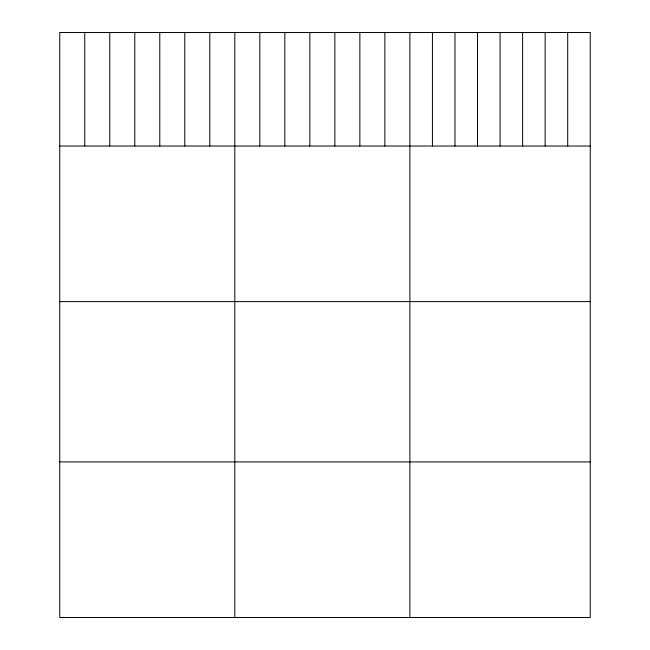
<?xml version="1.0" encoding="UTF-8"?>
<svg xmlns="http://www.w3.org/2000/svg" width="650" height="650" viewBox="0 0 650 650"><rect width="100%" height="100%" fill="white"/><g stroke="black" fill="none" stroke-linecap="round" stroke-linejoin="round"><path stroke-width="0.97" d="M590.249 146.031L590.249 617.5L59.751 617.5L59.751 32.5L590.249 32.5L590.249 146.031L59.751 146.031M59.751 301.616L590.249 301.616M59.751 461.914L590.249 461.914M567.702 32.5L567.702 146.031M545.155 32.5L545.155 146.031M522.616 32.5L522.616 146.031M500.069 32.5L500.069 146.031M477.523 32.5L477.523 146.031M454.976 32.5L454.976 146.031M432.429 32.5L432.429 146.031M409.882 32.5L409.882 617.5M384.873 32.5L384.873 146.031M359.864 32.5L359.864 146.031M334.856 32.5L334.856 146.031M309.839 32.5L309.839 146.031M284.83 32.5L284.83 146.031M259.821 32.5L259.821 146.031M234.812 32.5L234.812 617.5M209.804 32.5L209.804 146.031M184.795 32.5L184.795 146.031M159.786 32.5L159.786 146.031M134.778 32.5L134.778 146.031M109.769 32.5L109.769 146.031M84.76 32.5L84.76 146.031"/></g></svg>
